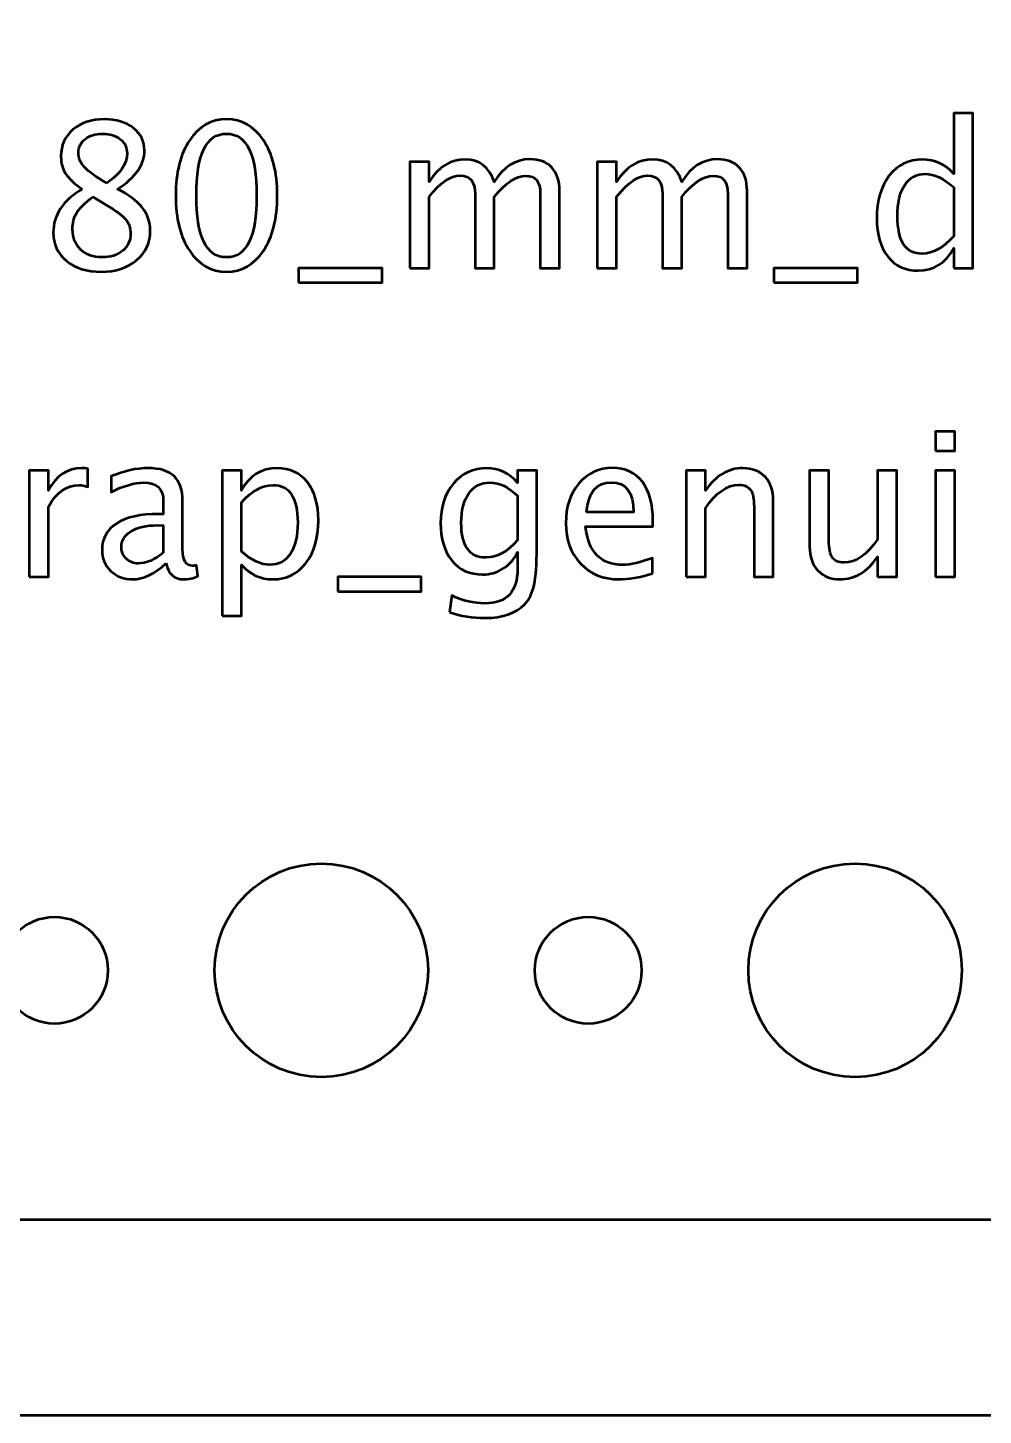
# Model space of a CAD drawing. Header units: centimetres. Extents: x -87 to 69, y -70 to 88.
# Drawn here: x -46.575 to -43.89, y -70.25 to -66.352 of the extents above; entities that cross this region are included whole.
import ezdxf

# ---------------------------------------------------------------- set-up
doc = ezdxf.new("R2010")
doc.units = ezdxf.units.CM
doc.header["$MEASUREMENT"] = 0
doc.layers.add('Layer 1', color=7, linetype='Continuous')

msp = doc.modelspace()

# ---------------------------------------------------------------- linework, layer by layer
at = {"layer": 'Layer 1', "lineweight": 53}
for centre, major_axis in [((-45.74999, -69.00001), (0, 0.30001)), ((-44.24999, -69.00001), (0, 0.30001)), ((-46.5, -69), (0, 0.15)), ((-45, -69), (0, 0.15))]:
    msp.add_ellipse(centre, major_axis=major_axis, ratio=1, dxfattribs=at)
msp.add_open_spline([(-68, -69.75), (-68, -69.75), (-68, -20.25), (-68, -20.25), (-68, -20.25), (-68, -19.97386), (-67.77614, -19.75), (-67.5, -19.75), (-67.5, -19.75), (-67.5, -19.75), (-22.5, -19.75), (-22.5, -19.75), (-22.5, -19.75), (-22.22386, -19.75), (-22, -19.97386), (-22, -20.25), (-22, -20.25), (-22, -20.25), (-22, -69.75), (-22, -69.75), (-22, -69.75), (-22, -70.02614), (-22.22386, -70.25), (-22.5, -70.25), (-22.5, -70.25), (-22.5, -70.25), (-67.5, -70.25), (-67.5, -70.25), (-67.5, -70.25), (-67.77614, -70.25), (-68, -70.02614), (-68, -69.75)], degree=3, knots=[0, 0, 0, 0, 0.1111111, 0.1111111, 0.1111111, 0.1111111, 0.2222222, 0.2222222, 0.2222222, 0.2222222, 0.3333333, 0.3333333, 0.3333333, 0.3333333, 0.4444444, 0.4444444, 0.4444444, 0.4444444, 0.5555556, 0.5555556, 0.5555556, 0.5555556, 0.6666667, 0.6666667, 0.6666667, 0.6666667, 0.7777778, 0.7777778, 0.7777778, 0.7777778, 1, 1, 1, 1], dxfattribs=at)
at = {"layer": 'Layer 1', "color": 4, "lineweight": 53}
msp.add_open_spline([(-67.45, -69.2), (-67.45, -69.2), (-67.45, -20.8), (-67.45, -20.8), (-67.45, -20.8), (-67.45, -20.52386), (-67.22614, -20.3), (-66.95, -20.3), (-66.95, -20.3), (-66.95, -20.3), (-23.05, -20.3), (-23.05, -20.3), (-23.05, -20.3), (-22.77386, -20.3), (-22.55, -20.52386), (-22.55, -20.8), (-22.55, -20.8), (-22.55, -20.8), (-22.55, -69.2), (-22.55, -69.2), (-22.55, -69.2), (-22.55, -69.47614), (-22.77386, -69.7), (-23.05, -69.7), (-23.05, -69.7), (-23.05, -69.7), (-66.95, -69.7), (-66.95, -69.7), (-66.95, -69.7), (-67.22614, -69.7), (-67.45, -69.47614), (-67.45, -69.2)], degree=3, knots=[0, 0, 0, 0, 0.1111111, 0.1111111, 0.1111111, 0.1111111, 0.2222222, 0.2222222, 0.2222222, 0.2222222, 0.3333333, 0.3333333, 0.3333333, 0.3333333, 0.4444444, 0.4444444, 0.4444444, 0.4444444, 0.5555556, 0.5555556, 0.5555556, 0.5555556, 0.6666667, 0.6666667, 0.6666667, 0.6666667, 0.7777778, 0.7777778, 0.7777778, 0.7777778, 1, 1, 1, 1], dxfattribs=at)
at = {"layer": 'Layer 1', "color": 5, "lineweight": 53}
for points, knots in [([(-46.42201, -66.80526), (-46.4444, -66.78965), (-46.46001, -66.77516), (-46.46876, -66.76171), (-46.46876, -66.76171), (-46.47751, -66.74835), (-46.48184, -66.73217), (-46.48184, -66.71326), (-46.48184, -66.71326), (-46.48184, -66.6824), (-46.47055, -66.65729), (-46.44807, -66.638), (-46.44807, -66.638), (-46.42549, -66.61872), (-46.39604, -66.60912), (-46.35973, -66.60912), (-46.35973, -66.60912), (-46.32624, -66.60912), (-46.29905, -66.6173), (-46.27826, -66.63367), (-46.27826, -66.63367), (-46.25747, -66.64995), (-46.24703, -66.67121), (-46.24703, -66.69727), (-46.24703, -66.69727), (-46.24703, -66.73678), (-46.27234, -66.77281), (-46.32286, -66.80526), (-46.32286, -66.80526), (-46.26143, -66.83537), (-46.23066, -66.87422), (-46.23066, -66.92182), (-46.23066, -66.92182), (-46.23066, -66.95578), (-46.24355, -66.98353), (-46.26923, -67.00517), (-46.26923, -67.00517), (-46.29492, -67.02671), (-46.32794, -67.03753), (-46.36839, -67.03753), (-46.36839, -67.03753), (-46.40874, -67.03753), (-46.44129, -67.02737), (-46.46613, -67.00705), (-46.46613, -67.00705), (-46.49087, -66.98682), (-46.50329, -66.96011), (-46.50329, -66.92709), (-46.50329, -66.92709), (-46.50329, -66.87817), (-46.4762, -66.83762), (-46.42201, -66.80526)], [0, 0, 0, 0, 0.0714286, 0.0714286, 0.0714286, 0.0714286, 0.1428571, 0.1428571, 0.1428571, 0.1428571, 0.2142857, 0.2142857, 0.2142857, 0.2142857, 0.2857143, 0.2857143, 0.2857143, 0.2857143, 0.3571429, 0.3571429, 0.3571429, 0.3571429, 0.4285714, 0.4285714, 0.4285714, 0.4285714, 0.5, 0.5, 0.5, 0.5, 0.5714286, 0.5714286, 0.5714286, 0.5714286, 0.6428571, 0.6428571, 0.6428571, 0.6428571, 0.7142857, 0.7142857, 0.7142857, 0.7142857, 0.7857143, 0.7857143, 0.7857143, 0.7857143, 0.8571429, 0.8571429, 0.8571429, 0.8571429, 1, 1, 1, 1]), ([(-46.01656, -67.03753), (-46.05936, -67.03753), (-46.09389, -67.01787), (-46.12004, -66.97864), (-46.12004, -66.97864), (-46.14628, -66.93941), (-46.15936, -66.88767), (-46.15936, -66.82332), (-46.15936, -66.82332), (-46.15936, -66.75898), (-46.14628, -66.70724), (-46.12004, -66.66801), (-46.12004, -66.66801), (-46.09389, -66.62878), (-46.05936, -66.60912), (-46.01656, -66.60912), (-46.01656, -66.60912), (-45.97357, -66.60912), (-45.93904, -66.62869), (-45.91289, -66.66782), (-45.91289, -66.66782), (-45.88683, -66.70696), (-45.87375, -66.75879), (-45.87375, -66.82332), (-45.87375, -66.82332), (-45.87375, -66.88767), (-45.88683, -66.93941), (-45.91289, -66.97864), (-45.91289, -66.97864), (-45.93904, -67.01787), (-45.97357, -67.03753), (-46.01656, -67.03753)], [0, 0, 0, 0, 0.1111111, 0.1111111, 0.1111111, 0.1111111, 0.2222222, 0.2222222, 0.2222222, 0.2222222, 0.3333333, 0.3333333, 0.3333333, 0.3333333, 0.4444444, 0.4444444, 0.4444444, 0.4444444, 0.5555556, 0.5555556, 0.5555556, 0.5555556, 0.6666667, 0.6666667, 0.6666667, 0.6666667, 0.7777778, 0.7777778, 0.7777778, 0.7777778, 1, 1, 1, 1]), ([(-43.97291, -67.02737), (-43.97291, -67.02737), (-43.97291, -66.97121), (-43.97291, -66.97121), (-43.97291, -66.97121), (-43.99502, -67.01316), (-44.02832, -67.03414), (-44.07282, -67.03414), (-44.07282, -67.03414), (-44.10894, -67.03414), (-44.13735, -67.02107), (-44.15805, -66.99482), (-44.15805, -66.99482), (-44.17874, -66.96857), (-44.18909, -66.93273), (-44.18909, -66.88729), (-44.18909, -66.88729), (-44.18909, -66.83762), (-44.17733, -66.79764), (-44.15391, -66.76735), (-44.15391, -66.76735), (-44.13039, -66.73715), (-44.09953, -66.72201), (-44.06124, -66.72201), (-44.06124, -66.72201), (-44.02578, -66.72201), (-43.99624, -66.73555), (-43.97291, -66.76274), (-43.97291, -66.76274), (-43.97291, -66.76274), (-43.97291, -66.59219), (-43.97291, -66.59219), (-43.97291, -66.59219), (-43.97291, -66.59219), (-43.91872, -66.59219), (-43.91872, -66.59219), (-43.91872, -66.59219), (-43.91872, -66.59219), (-43.91872, -67.02737), (-43.91872, -67.02737), (-43.91872, -67.02737), (-43.91872, -67.02737), (-43.97291, -67.02737), (-43.97291, -67.02737)], [0, 0, 0, 0, 0.0833333, 0.0833333, 0.0833333, 0.0833333, 0.1666667, 0.1666667, 0.1666667, 0.1666667, 0.25, 0.25, 0.25, 0.25, 0.3333333, 0.3333333, 0.3333333, 0.3333333, 0.4166667, 0.4166667, 0.4166667, 0.4166667, 0.5, 0.5, 0.5, 0.5, 0.5833333, 0.5833333, 0.5833333, 0.5833333, 0.6666667, 0.6666667, 0.6666667, 0.6666667, 0.75, 0.75, 0.75, 0.75, 0.8333333, 0.8333333, 0.8333333, 0.8333333, 1, 1, 1, 1]), ([(-46.35315, -66.78824), (-46.31514, -66.76312), (-46.29614, -66.73527), (-46.29614, -66.70451), (-46.29614, -66.70451), (-46.29614, -66.68805), (-46.30254, -66.67488), (-46.31524, -66.66481), (-46.31524, -66.66481), (-46.32803, -66.65475), (-46.34468, -66.64976), (-46.36528, -66.64976), (-46.36528, -66.64976), (-46.38523, -66.64976), (-46.4015, -66.65465), (-46.41401, -66.66453), (-46.41401, -66.66453), (-46.42652, -66.67441), (-46.43273, -66.68711), (-46.43273, -66.70282), (-46.43273, -66.70282), (-46.43273, -66.71806), (-46.42709, -66.73179), (-46.4158, -66.74402), (-46.4158, -66.74402), (-46.40451, -66.75616), (-46.38363, -66.77093), (-46.35315, -66.78824)], [0, 0, 0, 0, 0.125, 0.125, 0.125, 0.125, 0.25, 0.25, 0.25, 0.25, 0.375, 0.375, 0.375, 0.375, 0.5, 0.5, 0.5, 0.5, 0.625, 0.625, 0.625, 0.625, 0.75, 0.75, 0.75, 0.75, 1, 1, 1, 1]), ([(-46.01665, -66.99689), (-45.96011, -66.99689), (-45.93189, -66.93904), (-45.93189, -66.82332), (-45.93189, -66.82332), (-45.93189, -66.70761), (-45.96011, -66.64976), (-46.01665, -66.64976), (-46.01665, -66.64976), (-46.073, -66.64976), (-46.10122, -66.70761), (-46.10122, -66.82332), (-46.10122, -66.82332), (-46.10122, -66.93904), (-46.073, -66.99689), (-46.01665, -66.99689)], [0, 0, 0, 0, 0.2, 0.2, 0.2, 0.2, 0.4, 0.4, 0.4, 0.4, 0.6, 0.6, 0.6, 0.6, 1, 1, 1, 1]), ([(-45.5016, -67.02737), (-45.5016, -67.02737), (-45.5016, -66.72822), (-45.5016, -66.72822), (-45.5016, -66.72822), (-45.5016, -66.72822), (-45.44742, -66.72822), (-45.44742, -66.72822), (-45.44742, -66.72822), (-45.44742, -66.72822), (-45.44742, -66.78475), (-45.44742, -66.78475), (-45.44742, -66.78475), (-45.42098, -66.74289), (-45.38712, -66.72201), (-45.34563, -66.72201), (-45.34563, -66.72201), (-45.30565, -66.72201), (-45.27846, -66.74289), (-45.26397, -66.78475), (-45.26397, -66.78475), (-45.23829, -66.74252), (-45.2048, -66.72144), (-45.16369, -66.72144), (-45.16369, -66.72144), (-45.13745, -66.72144), (-45.11703, -66.72916), (-45.10245, -66.74468), (-45.10245, -66.74468), (-45.08787, -66.7602), (-45.08053, -66.78193), (-45.08053, -66.80987), (-45.08053, -66.80987), (-45.08053, -66.80987), (-45.08053, -67.02737), (-45.08053, -67.02737), (-45.08053, -67.02737), (-45.08053, -67.02737), (-45.13472, -67.02737), (-45.13472, -67.02737), (-45.13472, -67.02737), (-45.13472, -67.02737), (-45.13472, -66.81881), (-45.13472, -66.81881), (-45.13472, -66.81881), (-45.13472, -66.78475), (-45.14826, -66.76773), (-45.17536, -66.76773), (-45.17536, -66.76773), (-45.20349, -66.76773), (-45.23302, -66.78758), (-45.26397, -66.82737), (-45.26397, -66.82737), (-45.26397, -66.82737), (-45.26397, -67.02737), (-45.26397, -67.02737), (-45.26397, -67.02737), (-45.26397, -67.02737), (-45.31816, -67.02737), (-45.31816, -67.02737), (-45.31816, -67.02737), (-45.31816, -67.02737), (-45.31816, -66.81862), (-45.31816, -66.81862), (-45.31816, -66.81862), (-45.31816, -66.78428), (-45.3319, -66.76716), (-45.35946, -66.76716), (-45.35946, -66.76716), (-45.38683, -66.76716), (-45.41619, -66.78711), (-45.44742, -66.82709), (-45.44742, -66.82709), (-45.44742, -66.82709), (-45.44742, -67.02737), (-45.44742, -67.02737), (-45.44742, -67.02737), (-45.44742, -67.02737), (-45.5016, -67.02737), (-45.5016, -67.02737)], [0, 0, 0, 0, 0.047619, 0.047619, 0.047619, 0.047619, 0.0952381, 0.0952381, 0.0952381, 0.0952381, 0.1428571, 0.1428571, 0.1428571, 0.1428571, 0.1904762, 0.1904762, 0.1904762, 0.1904762, 0.2380952, 0.2380952, 0.2380952, 0.2380952, 0.2857143, 0.2857143, 0.2857143, 0.2857143, 0.3333333, 0.3333333, 0.3333333, 0.3333333, 0.3809524, 0.3809524, 0.3809524, 0.3809524, 0.4285714, 0.4285714, 0.4285714, 0.4285714, 0.4761905, 0.4761905, 0.4761905, 0.4761905, 0.5238095, 0.5238095, 0.5238095, 0.5238095, 0.5714286, 0.5714286, 0.5714286, 0.5714286, 0.6190476, 0.6190476, 0.6190476, 0.6190476, 0.6666667, 0.6666667, 0.6666667, 0.6666667, 0.7142857, 0.7142857, 0.7142857, 0.7142857, 0.7619048, 0.7619048, 0.7619048, 0.7619048, 0.8095238, 0.8095238, 0.8095238, 0.8095238, 0.8571429, 0.8571429, 0.8571429, 0.8571429, 0.9047619, 0.9047619, 0.9047619, 0.9047619, 1, 1, 1, 1]), ([(-44.9746, -67.02737), (-44.9746, -67.02737), (-44.9746, -66.72822), (-44.9746, -66.72822), (-44.9746, -66.72822), (-44.9746, -66.72822), (-44.92042, -66.72822), (-44.92042, -66.72822), (-44.92042, -66.72822), (-44.92042, -66.72822), (-44.92042, -66.78475), (-44.92042, -66.78475), (-44.92042, -66.78475), (-44.89398, -66.74289), (-44.86012, -66.72201), (-44.81863, -66.72201), (-44.81863, -66.72201), (-44.77865, -66.72201), (-44.75146, -66.74289), (-44.73697, -66.78475), (-44.73697, -66.78475), (-44.71129, -66.74252), (-44.6778, -66.72144), (-44.63669, -66.72144), (-44.63669, -66.72144), (-44.61045, -66.72144), (-44.59003, -66.72916), (-44.57545, -66.74468), (-44.57545, -66.74468), (-44.56087, -66.7602), (-44.55353, -66.78193), (-44.55353, -66.80987), (-44.55353, -66.80987), (-44.55353, -66.80987), (-44.55353, -67.02737), (-44.55353, -67.02737), (-44.55353, -67.02737), (-44.55353, -67.02737), (-44.60772, -67.02737), (-44.60772, -67.02737), (-44.60772, -67.02737), (-44.60772, -67.02737), (-44.60772, -66.81881), (-44.60772, -66.81881), (-44.60772, -66.81881), (-44.60772, -66.78475), (-44.62126, -66.76773), (-44.64836, -66.76773), (-44.64836, -66.76773), (-44.67649, -66.76773), (-44.70602, -66.78758), (-44.73697, -66.82737), (-44.73697, -66.82737), (-44.73697, -66.82737), (-44.73697, -67.02737), (-44.73697, -67.02737), (-44.73697, -67.02737), (-44.73697, -67.02737), (-44.79116, -67.02737), (-44.79116, -67.02737), (-44.79116, -67.02737), (-44.79116, -67.02737), (-44.79116, -66.81862), (-44.79116, -66.81862), (-44.79116, -66.81862), (-44.79116, -66.78428), (-44.8049, -66.76716), (-44.83246, -66.76716), (-44.83246, -66.76716), (-44.85983, -66.76716), (-44.88919, -66.78711), (-44.92042, -66.82709), (-44.92042, -66.82709), (-44.92042, -66.82709), (-44.92042, -67.02737), (-44.92042, -67.02737), (-44.92042, -67.02737), (-44.92042, -67.02737), (-44.9746, -67.02737), (-44.9746, -67.02737)], [0, 0, 0, 0, 0.047619, 0.047619, 0.047619, 0.047619, 0.0952381, 0.0952381, 0.0952381, 0.0952381, 0.1428571, 0.1428571, 0.1428571, 0.1428571, 0.1904762, 0.1904762, 0.1904762, 0.1904762, 0.2380952, 0.2380952, 0.2380952, 0.2380952, 0.2857143, 0.2857143, 0.2857143, 0.2857143, 0.3333333, 0.3333333, 0.3333333, 0.3333333, 0.3809524, 0.3809524, 0.3809524, 0.3809524, 0.4285714, 0.4285714, 0.4285714, 0.4285714, 0.4761905, 0.4761905, 0.4761905, 0.4761905, 0.5238095, 0.5238095, 0.5238095, 0.5238095, 0.5714286, 0.5714286, 0.5714286, 0.5714286, 0.6190476, 0.6190476, 0.6190476, 0.6190476, 0.6666667, 0.6666667, 0.6666667, 0.6666667, 0.7142857, 0.7142857, 0.7142857, 0.7142857, 0.7619048, 0.7619048, 0.7619048, 0.7619048, 0.8095238, 0.8095238, 0.8095238, 0.8095238, 0.8571429, 0.8571429, 0.8571429, 0.8571429, 0.9047619, 0.9047619, 0.9047619, 0.9047619, 1, 1, 1, 1]), ([(-43.97291, -66.79981), (-44.00104, -66.77507), (-44.02766, -66.76265), (-44.05287, -66.76265), (-44.05287, -66.76265), (-44.07771, -66.76265), (-44.0969, -66.773), (-44.11054, -66.79379), (-44.11054, -66.79379), (-44.12418, -66.81448), (-44.13095, -66.84383), (-44.13095, -66.88184), (-44.13095, -66.88184), (-44.13095, -66.95174), (-44.10781, -66.98673), (-44.06143, -66.98673), (-44.06143, -66.98673), (-44.03133, -66.98673), (-44.00179, -66.97027), (-43.97291, -66.93744), (-43.97291, -66.93744), (-43.97291, -66.93744), (-43.97291, -66.79981), (-43.97291, -66.79981)], [0, 0, 0, 0, 0.1428571, 0.1428571, 0.1428571, 0.1428571, 0.2857143, 0.2857143, 0.2857143, 0.2857143, 0.4285714, 0.4285714, 0.4285714, 0.4285714, 0.5714286, 0.5714286, 0.5714286, 0.5714286, 0.7142857, 0.7142857, 0.7142857, 0.7142857, 1, 1, 1, 1]), ([(-46.39247, -66.82728), (-46.41448, -66.84421), (-46.42944, -66.85898), (-46.43734, -66.87158), (-46.43734, -66.87158), (-46.44515, -66.88419), (-46.4491, -66.89981), (-46.4491, -66.91862), (-46.4491, -66.91862), (-46.4491, -66.94195), (-46.44158, -66.96086), (-46.42643, -66.97525), (-46.42643, -66.97525), (-46.41128, -66.98965), (-46.39143, -66.99689), (-46.36669, -66.99689), (-46.36669, -66.99689), (-46.34289, -66.99689), (-46.32351, -66.99078), (-46.30856, -66.97845), (-46.30856, -66.97845), (-46.2935, -66.96613), (-46.28598, -66.95014), (-46.28598, -66.93047), (-46.28598, -66.93047), (-46.28598, -66.91467), (-46.29059, -66.90122), (-46.2999, -66.89031), (-46.2999, -66.89031), (-46.30921, -66.87939), (-46.32718, -66.86603), (-46.35381, -66.85023), (-46.35381, -66.85023), (-46.35381, -66.85023), (-46.39247, -66.82728), (-46.39247, -66.82728)], [0, 0, 0, 0, 0.1, 0.1, 0.1, 0.1, 0.2, 0.2, 0.2, 0.2, 0.3, 0.3, 0.3, 0.3, 0.4, 0.4, 0.4, 0.4, 0.5, 0.5, 0.5, 0.5, 0.6, 0.6, 0.6, 0.6, 0.7, 0.7, 0.7, 0.7, 0.8, 0.8, 0.8, 0.8, 1, 1, 1, 1]), ([(-45.8143, -67.06801), (-45.8143, -67.06801), (-45.8143, -67.02737), (-45.8143, -67.02737), (-45.8143, -67.02737), (-45.8143, -67.02737), (-45.5795, -67.02737), (-45.5795, -67.02737), (-45.5795, -67.02737), (-45.5795, -67.02737), (-45.5795, -67.06801), (-45.5795, -67.06801), (-45.5795, -67.06801), (-45.5795, -67.06801), (-45.8143, -67.06801), (-45.8143, -67.06801)], [0, 0, 0, 0, 0.2, 0.2, 0.2, 0.2, 0.4, 0.4, 0.4, 0.4, 0.6, 0.6, 0.6, 0.6, 1, 1, 1, 1]), ([(-44.47808, -67.06801), (-44.47808, -67.06801), (-44.47808, -67.02737), (-44.47808, -67.02737), (-44.47808, -67.02737), (-44.47808, -67.02737), (-44.24328, -67.02737), (-44.24328, -67.02737), (-44.24328, -67.02737), (-44.24328, -67.02737), (-44.24328, -67.06801), (-44.24328, -67.06801), (-44.24328, -67.06801), (-44.24328, -67.06801), (-44.47808, -67.06801), (-44.47808, -67.06801)], [0, 0, 0, 0, 0.2, 0.2, 0.2, 0.2, 0.4, 0.4, 0.4, 0.4, 0.6, 0.6, 0.6, 0.6, 1, 1, 1, 1]), ([(-44.02414, -67.54082), (-44.02414, -67.54082), (-44.02414, -67.48663), (-44.02414, -67.48663), (-44.02414, -67.48663), (-44.02414, -67.48663), (-43.96996, -67.48663), (-43.96996, -67.48663), (-43.96996, -67.48663), (-43.96996, -67.48663), (-43.96996, -67.54082), (-43.96996, -67.54082), (-43.96996, -67.54082), (-43.96996, -67.54082), (-44.02414, -67.54082), (-44.02414, -67.54082)], [0, 0, 0, 0, 0.2, 0.2, 0.2, 0.2, 0.4, 0.4, 0.4, 0.4, 0.6, 0.6, 0.6, 0.6, 1, 1, 1, 1]), ([(-46.57127, -67.89472), (-46.57127, -67.89472), (-46.57127, -67.59557), (-46.57127, -67.59557), (-46.57127, -67.59557), (-46.57127, -67.59557), (-46.51709, -67.59557), (-46.51709, -67.59557), (-46.51709, -67.59557), (-46.51709, -67.59557), (-46.51709, -67.6521), (-46.51709, -67.6521), (-46.51709, -67.6521), (-46.49554, -67.61024), (-46.46431, -67.58936), (-46.4233, -67.58936), (-46.4233, -67.58936), (-46.41775, -67.58936), (-46.41191, -67.58983), (-46.40589, -67.59077), (-46.40589, -67.59077), (-46.40589, -67.59077), (-46.40589, -67.64147), (-46.40589, -67.64147), (-46.40589, -67.64147), (-46.4153, -67.63837), (-46.42358, -67.63677), (-46.43073, -67.63677), (-46.43073, -67.63677), (-46.46516, -67.63677), (-46.49395, -67.65709), (-46.51709, -67.69782), (-46.51709, -67.69782), (-46.51709, -67.69782), (-46.51709, -67.89472), (-46.51709, -67.89472), (-46.51709, -67.89472), (-46.51709, -67.89472), (-46.57127, -67.89472), (-46.57127, -67.89472)], [0, 0, 0, 0, 0.0909091, 0.0909091, 0.0909091, 0.0909091, 0.1818182, 0.1818182, 0.1818182, 0.1818182, 0.2727273, 0.2727273, 0.2727273, 0.2727273, 0.3636364, 0.3636364, 0.3636364, 0.3636364, 0.4545455, 0.4545455, 0.4545455, 0.4545455, 0.5454545, 0.5454545, 0.5454545, 0.5454545, 0.6363636, 0.6363636, 0.6363636, 0.6363636, 0.7272727, 0.7272727, 0.7272727, 0.7272727, 0.8181818, 0.8181818, 0.8181818, 0.8181818, 1, 1, 1, 1]), ([(-46.18614, -67.85662), (-46.21869, -67.88654), (-46.25001, -67.90149), (-46.28012, -67.90149), (-46.28012, -67.90149), (-46.30486, -67.90149), (-46.32546, -67.89378), (-46.34173, -67.87826), (-46.34173, -67.87826), (-46.3581, -67.86274), (-46.36629, -67.84317), (-46.36629, -67.81956), (-46.36629, -67.81956), (-46.36629, -67.78691), (-46.35255, -67.76179), (-46.32508, -67.7443), (-46.32508, -67.7443), (-46.29761, -67.7268), (-46.2582, -67.71805), (-46.20683, -67.71805), (-46.20683, -67.71805), (-46.20683, -67.71805), (-46.19413, -67.71805), (-46.19413, -67.71805), (-46.19413, -67.71805), (-46.19413, -67.71805), (-46.19413, -67.68202), (-46.19413, -67.68202), (-46.19413, -67.68202), (-46.19413, -67.64731), (-46.2122, -67.63), (-46.24841, -67.63), (-46.24841, -67.63), (-46.27645, -67.63), (-46.30712, -67.63884), (-46.34032, -67.65653), (-46.34032, -67.65653), (-46.34032, -67.65653), (-46.34032, -67.61194), (-46.34032, -67.61194), (-46.34032, -67.61194), (-46.30382, -67.59688), (-46.26939, -67.58936), (-46.23713, -67.58936), (-46.23713, -67.58936), (-46.20392, -67.58936), (-46.17936, -67.59688), (-46.16365, -67.61203), (-46.16365, -67.61203), (-46.14785, -67.62718), (-46.13995, -67.65051), (-46.13995, -67.68202), (-46.13995, -67.68202), (-46.13995, -67.68202), (-46.13995, -67.8172), (-46.13995, -67.8172), (-46.13995, -67.8172), (-46.13995, -67.84815), (-46.13045, -67.86368), (-46.11135, -67.86368), (-46.11135, -67.86368), (-46.109, -67.86368), (-46.10552, -67.8633), (-46.10091, -67.86255), (-46.10091, -67.86255), (-46.10091, -67.86255), (-46.09705, -67.89265), (-46.09705, -67.89265), (-46.09705, -67.89265), (-46.10937, -67.89858), (-46.12292, -67.90149), (-46.13778, -67.90149), (-46.13778, -67.90149), (-46.16309, -67.90149), (-46.17918, -67.88654), (-46.18614, -67.85662)], [0, 0, 0, 0, 0.05, 0.05, 0.05, 0.05, 0.1, 0.1, 0.1, 0.1, 0.15, 0.15, 0.15, 0.15, 0.2, 0.2, 0.2, 0.2, 0.25, 0.25, 0.25, 0.25, 0.3, 0.3, 0.3, 0.3, 0.35, 0.35, 0.35, 0.35, 0.4, 0.4, 0.4, 0.4, 0.45, 0.45, 0.45, 0.45, 0.5, 0.5, 0.5, 0.5, 0.55, 0.55, 0.55, 0.55, 0.6, 0.6, 0.6, 0.6, 0.65, 0.65, 0.65, 0.65, 0.7, 0.7, 0.7, 0.7, 0.75, 0.75, 0.75, 0.75, 0.8, 0.8, 0.8, 0.8, 0.85, 0.85, 0.85, 0.85, 0.9, 0.9, 0.9, 0.9, 1, 1, 1, 1]), ([(-46.02866, -68.00366), (-46.02866, -68.00366), (-46.02866, -67.59557), (-46.02866, -67.59557), (-46.02866, -67.59557), (-46.02866, -67.59557), (-45.97448, -67.59557), (-45.97448, -67.59557), (-45.97448, -67.59557), (-45.97448, -67.59557), (-45.97448, -67.6521), (-45.97448, -67.6521), (-45.97448, -67.6521), (-45.95228, -67.61024), (-45.91888, -67.58936), (-45.87438, -67.58936), (-45.87438, -67.58936), (-45.83835, -67.58936), (-45.81004, -67.60243), (-45.78934, -67.62868), (-45.78934, -67.62868), (-45.76865, -67.65493), (-45.7583, -67.69077), (-45.7583, -67.73621), (-45.7583, -67.73621), (-45.7583, -67.78569), (-45.77006, -67.82567), (-45.79348, -67.85596), (-45.79348, -67.85596), (-45.8169, -67.88635), (-45.84776, -67.90149), (-45.88595, -67.90149), (-45.88595, -67.90149), (-45.92142, -67.90149), (-45.95096, -67.88795), (-45.97448, -67.86076), (-45.97448, -67.86076), (-45.97448, -67.86076), (-45.97448, -68.00366), (-45.97448, -68.00366), (-45.97448, -68.00366), (-45.97448, -68.00366), (-46.02866, -68.00366), (-46.02866, -68.00366)], [0, 0, 0, 0, 0.0833333, 0.0833333, 0.0833333, 0.0833333, 0.1666667, 0.1666667, 0.1666667, 0.1666667, 0.25, 0.25, 0.25, 0.25, 0.3333333, 0.3333333, 0.3333333, 0.3333333, 0.4166667, 0.4166667, 0.4166667, 0.4166667, 0.5, 0.5, 0.5, 0.5, 0.5833333, 0.5833333, 0.5833333, 0.5833333, 0.6666667, 0.6666667, 0.6666667, 0.6666667, 0.75, 0.75, 0.75, 0.75, 0.8333333, 0.8333333, 0.8333333, 0.8333333, 1, 1, 1, 1]), ([(-45.39009, -67.99406), (-45.39009, -67.99406), (-45.3837, -67.94721), (-45.3837, -67.94721), (-45.3837, -67.94721), (-45.35228, -67.96189), (-45.32114, -67.96923), (-45.29038, -67.96923), (-45.29038, -67.96923), (-45.22932, -67.96923), (-45.19875, -67.93686), (-45.19875, -67.87224), (-45.19875, -67.87224), (-45.19875, -67.87224), (-45.19875, -67.8252), (-45.19875, -67.8252), (-45.19875, -67.8252), (-45.20816, -67.84505), (-45.22152, -67.86038), (-45.23892, -67.87139), (-45.23892, -67.87139), (-45.25632, -67.8824), (-45.2757, -67.88795), (-45.29706, -67.88795), (-45.29706, -67.88795), (-45.33327, -67.88795), (-45.36197, -67.87496), (-45.38313, -67.849), (-45.38313, -67.849), (-45.4043, -67.82304), (-45.41493, -67.78785), (-45.41493, -67.74345), (-45.41493, -67.74345), (-45.41493, -67.69801), (-45.40289, -67.66095), (-45.37881, -67.63226), (-45.37881, -67.63226), (-45.35463, -67.60366), (-45.32349, -67.58936), (-45.2852, -67.58936), (-45.2852, -67.58936), (-45.25171, -67.58936), (-45.22283, -67.6029), (-45.19875, -67.63009), (-45.19875, -67.63009), (-45.19875, -67.63009), (-45.19875, -67.59557), (-45.19875, -67.59557), (-45.19875, -67.59557), (-45.19875, -67.59557), (-45.14456, -67.59557), (-45.14456, -67.59557), (-45.14456, -67.59557), (-45.14456, -67.59557), (-45.14456, -67.81306), (-45.14456, -67.81306), (-45.14456, -67.81306), (-45.14456, -67.85982), (-45.14701, -67.89444), (-45.1519, -67.91692), (-45.1519, -67.91692), (-45.1567, -67.9394), (-45.16592, -67.95784), (-45.17928, -67.97214), (-45.17928, -67.97214), (-45.20298, -67.99726), (-45.24005, -68.00987), (-45.29038, -68.00987), (-45.29038, -68.00987), (-45.3249, -68.00987), (-45.35811, -68.0046), (-45.39009, -67.99406)], [0, 0, 0, 0, 0.0526316, 0.0526316, 0.0526316, 0.0526316, 0.1052632, 0.1052632, 0.1052632, 0.1052632, 0.1578947, 0.1578947, 0.1578947, 0.1578947, 0.2105263, 0.2105263, 0.2105263, 0.2105263, 0.2631579, 0.2631579, 0.2631579, 0.2631579, 0.3157895, 0.3157895, 0.3157895, 0.3157895, 0.3684211, 0.3684211, 0.3684211, 0.3684211, 0.4210526, 0.4210526, 0.4210526, 0.4210526, 0.4736842, 0.4736842, 0.4736842, 0.4736842, 0.5263158, 0.5263158, 0.5263158, 0.5263158, 0.5789474, 0.5789474, 0.5789474, 0.5789474, 0.6315789, 0.6315789, 0.6315789, 0.6315789, 0.6842105, 0.6842105, 0.6842105, 0.6842105, 0.7368421, 0.7368421, 0.7368421, 0.7368421, 0.7894737, 0.7894737, 0.7894737, 0.7894737, 0.8421053, 0.8421053, 0.8421053, 0.8421053, 0.8947368, 0.8947368, 0.8947368, 0.8947368, 1, 1, 1, 1]), ([(-44.81973, -67.88512), (-44.85613, -67.89604), (-44.88727, -67.90149), (-44.91324, -67.90149), (-44.91324, -67.90149), (-44.95754, -67.90149), (-44.99357, -67.88682), (-45.02133, -67.85756), (-45.02133, -67.85756), (-45.04908, -67.8283), (-45.063, -67.79039), (-45.063, -67.74373), (-45.063, -67.74373), (-45.063, -67.69848), (-45.05077, -67.66132), (-45.02622, -67.63226), (-45.02622, -67.63226), (-45.00166, -67.60328), (-44.97024, -67.58879), (-44.93196, -67.58879), (-44.93196, -67.58879), (-44.89574, -67.58879), (-44.8677, -67.60168), (-44.84795, -67.62746), (-44.84795, -67.62746), (-44.82819, -67.65323), (-44.81832, -67.68973), (-44.81832, -67.73705), (-44.81832, -67.73705), (-44.81832, -67.73705), (-44.8186, -67.75361), (-44.8186, -67.75361), (-44.8186, -67.75361), (-44.8186, -67.75361), (-45.00769, -67.75361), (-45.00769, -67.75361), (-45.00769, -67.75361), (-44.99978, -67.82511), (-44.96488, -67.86085), (-44.90308, -67.86085), (-44.90308, -67.86085), (-44.8804, -67.86085), (-44.85265, -67.85446), (-44.81973, -67.84166), (-44.81973, -67.84166), (-44.81973, -67.84166), (-44.81973, -67.88512), (-44.81973, -67.88512)], [0, 0, 0, 0, 0.0769231, 0.0769231, 0.0769231, 0.0769231, 0.1538462, 0.1538462, 0.1538462, 0.1538462, 0.2307692, 0.2307692, 0.2307692, 0.2307692, 0.3076923, 0.3076923, 0.3076923, 0.3076923, 0.3846154, 0.3846154, 0.3846154, 0.3846154, 0.4615385, 0.4615385, 0.4615385, 0.4615385, 0.5384615, 0.5384615, 0.5384615, 0.5384615, 0.6153846, 0.6153846, 0.6153846, 0.6153846, 0.6923077, 0.6923077, 0.6923077, 0.6923077, 0.7692308, 0.7692308, 0.7692308, 0.7692308, 0.8461538, 0.8461538, 0.8461538, 0.8461538, 1, 1, 1, 1]), ([(-44.7248, -67.89472), (-44.7248, -67.89472), (-44.7248, -67.59557), (-44.7248, -67.59557), (-44.7248, -67.59557), (-44.7248, -67.59557), (-44.67062, -67.59557), (-44.67062, -67.59557), (-44.67062, -67.59557), (-44.67062, -67.59557), (-44.67062, -67.6521), (-44.67062, -67.6521), (-44.67062, -67.6521), (-44.64193, -67.61024), (-44.60674, -67.58936), (-44.56516, -67.58936), (-44.56516, -67.58936), (-44.53901, -67.58936), (-44.51822, -67.59754), (-44.50288, -67.61401), (-44.50288, -67.61401), (-44.48755, -67.63037), (-44.47984, -67.65248), (-44.47984, -67.68014), (-44.47984, -67.68014), (-44.47984, -67.68014), (-44.47984, -67.89472), (-44.47984, -67.89472), (-44.47984, -67.89472), (-44.47984, -67.89472), (-44.53402, -67.89472), (-44.53402, -67.89472), (-44.53402, -67.89472), (-44.53402, -67.89472), (-44.53402, -67.69782), (-44.53402, -67.69782), (-44.53402, -67.69782), (-44.53402, -67.67562), (-44.53732, -67.65982), (-44.54381, -67.65041), (-44.54381, -67.65041), (-44.55039, -67.64091), (-44.56121, -67.63621), (-44.57636, -67.63621), (-44.57636, -67.63621), (-44.60966, -67.63621), (-44.64108, -67.65794), (-44.67062, -67.7014), (-44.67062, -67.7014), (-44.67062, -67.7014), (-44.67062, -67.89472), (-44.67062, -67.89472), (-44.67062, -67.89472), (-44.67062, -67.89472), (-44.7248, -67.89472), (-44.7248, -67.89472)], [0, 0, 0, 0, 0.0666667, 0.0666667, 0.0666667, 0.0666667, 0.1333333, 0.1333333, 0.1333333, 0.1333333, 0.2, 0.2, 0.2, 0.2, 0.2666667, 0.2666667, 0.2666667, 0.2666667, 0.3333333, 0.3333333, 0.3333333, 0.3333333, 0.4, 0.4, 0.4, 0.4, 0.4666667, 0.4666667, 0.4666667, 0.4666667, 0.5333333, 0.5333333, 0.5333333, 0.5333333, 0.6, 0.6, 0.6, 0.6, 0.6666667, 0.6666667, 0.6666667, 0.6666667, 0.7333333, 0.7333333, 0.7333333, 0.7333333, 0.8, 0.8, 0.8, 0.8, 0.8666667, 0.8666667, 0.8666667, 0.8666667, 1, 1, 1, 1]), ([(-45.19875, -67.79124), (-45.19875, -67.79124), (-45.19875, -67.66716), (-45.19875, -67.66716), (-45.19875, -67.66716), (-45.22264, -67.64242), (-45.2487, -67.63), (-45.27683, -67.63), (-45.27683, -67.63), (-45.30185, -67.63), (-45.32142, -67.63997), (-45.33553, -67.66001), (-45.33553, -67.66001), (-45.34974, -67.67995), (-45.35679, -67.7077), (-45.35679, -67.74307), (-45.35679, -67.74307), (-45.35679, -67.80808), (-45.33374, -67.84053), (-45.28755, -67.84053), (-45.28755, -67.84053), (-45.25613, -67.84053), (-45.2265, -67.82407), (-45.19875, -67.79124)], [0, 0, 0, 0, 0.1428571, 0.1428571, 0.1428571, 0.1428571, 0.2857143, 0.2857143, 0.2857143, 0.2857143, 0.4285714, 0.4285714, 0.4285714, 0.4285714, 0.5714286, 0.5714286, 0.5714286, 0.5714286, 0.7142857, 0.7142857, 0.7142857, 0.7142857, 1, 1, 1, 1]), ([(-45.00486, -67.71297), (-45.00486, -67.71297), (-44.87278, -67.71297), (-44.87278, -67.71297), (-44.87278, -67.71297), (-44.87278, -67.65728), (-44.89357, -67.62943), (-44.93506, -67.62943), (-44.93506, -67.62943), (-44.97683, -67.62943), (-45.00007, -67.65728), (-45.00486, -67.71297)], [0, 0, 0, 0, 0.25, 0.25, 0.25, 0.25, 0.5, 0.5, 0.5, 0.5, 1, 1, 1, 1]), ([(-44.18708, -67.89472), (-44.18708, -67.89472), (-44.18708, -67.83846), (-44.18708, -67.83846), (-44.18708, -67.83846), (-44.21596, -67.88051), (-44.25105, -67.90149), (-44.29225, -67.90149), (-44.29225, -67.90149), (-44.31841, -67.90149), (-44.3392, -67.89331), (-44.35462, -67.87685), (-44.35462, -67.87685), (-44.37015, -67.86038), (-44.37786, -67.83828), (-44.37786, -67.81034), (-44.37786, -67.81034), (-44.37786, -67.81034), (-44.37786, -67.59557), (-44.37786, -67.59557), (-44.37786, -67.59557), (-44.37786, -67.59557), (-44.32367, -67.59557), (-44.32367, -67.59557), (-44.32367, -67.59557), (-44.32367, -67.59557), (-44.32367, -67.79265), (-44.32367, -67.79265), (-44.32367, -67.79265), (-44.32367, -67.81513), (-44.32038, -67.83103), (-44.31389, -67.84044), (-44.31389, -67.84044), (-44.30731, -67.84994), (-44.29639, -67.85464), (-44.28106, -67.85464), (-44.28106, -67.85464), (-44.24795, -67.85464), (-44.21652, -67.83291), (-44.18708, -67.78936), (-44.18708, -67.78936), (-44.18708, -67.78936), (-44.18708, -67.59557), (-44.18708, -67.59557), (-44.18708, -67.59557), (-44.18708, -67.59557), (-44.13289, -67.59557), (-44.13289, -67.59557), (-44.13289, -67.59557), (-44.13289, -67.59557), (-44.13289, -67.89472), (-44.13289, -67.89472), (-44.13289, -67.89472), (-44.13289, -67.89472), (-44.18708, -67.89472), (-44.18708, -67.89472)], [0, 0, 0, 0, 0.0666667, 0.0666667, 0.0666667, 0.0666667, 0.1333333, 0.1333333, 0.1333333, 0.1333333, 0.2, 0.2, 0.2, 0.2, 0.2666667, 0.2666667, 0.2666667, 0.2666667, 0.3333333, 0.3333333, 0.3333333, 0.3333333, 0.4, 0.4, 0.4, 0.4, 0.4666667, 0.4666667, 0.4666667, 0.4666667, 0.5333333, 0.5333333, 0.5333333, 0.5333333, 0.6, 0.6, 0.6, 0.6, 0.6666667, 0.6666667, 0.6666667, 0.6666667, 0.7333333, 0.7333333, 0.7333333, 0.7333333, 0.8, 0.8, 0.8, 0.8, 0.8666667, 0.8666667, 0.8666667, 0.8666667, 1, 1, 1, 1]), ([(-44.02414, -67.89472), (-44.02414, -67.89472), (-44.02414, -67.59557), (-44.02414, -67.59557), (-44.02414, -67.59557), (-44.02414, -67.59557), (-43.96996, -67.59557), (-43.96996, -67.59557), (-43.96996, -67.59557), (-43.96996, -67.59557), (-43.96996, -67.89472), (-43.96996, -67.89472), (-43.96996, -67.89472), (-43.96996, -67.89472), (-44.02414, -67.89472), (-44.02414, -67.89472)], [0, 0, 0, 0, 0.2, 0.2, 0.2, 0.2, 0.4, 0.4, 0.4, 0.4, 0.6, 0.6, 0.6, 0.6, 1, 1, 1, 1]), ([(-45.97448, -67.82341), (-45.94654, -67.84834), (-45.91991, -67.86085), (-45.89461, -67.86085), (-45.89461, -67.86085), (-45.86968, -67.86085), (-45.85039, -67.85041), (-45.83685, -67.82962), (-45.83685, -67.82962), (-45.82321, -67.80883), (-45.81643, -67.77957), (-45.81643, -67.74176), (-45.81643, -67.74176), (-45.81643, -67.67177), (-45.83958, -67.63677), (-45.88586, -67.63677), (-45.88586, -67.63677), (-45.91615, -67.63677), (-45.94569, -67.65314), (-45.97448, -67.68597), (-45.97448, -67.68597), (-45.97448, -67.68597), (-45.97448, -67.82341), (-45.97448, -67.82341)], [0, 0, 0, 0, 0.1428571, 0.1428571, 0.1428571, 0.1428571, 0.2857143, 0.2857143, 0.2857143, 0.2857143, 0.4285714, 0.4285714, 0.4285714, 0.4285714, 0.5714286, 0.5714286, 0.5714286, 0.5714286, 0.7142857, 0.7142857, 0.7142857, 0.7142857, 1, 1, 1, 1]), ([(-46.19413, -67.82708), (-46.19413, -67.82708), (-46.19413, -67.75022), (-46.19413, -67.75022), (-46.19413, -67.75022), (-46.19413, -67.75022), (-46.21154, -67.74966), (-46.21154, -67.74966), (-46.21154, -67.74966), (-46.24164, -67.74966), (-46.26591, -67.75521), (-46.28444, -67.76631), (-46.28444, -67.76631), (-46.30288, -67.7775), (-46.3121, -67.79227), (-46.3121, -67.81071), (-46.3121, -67.81071), (-46.3121, -67.8236), (-46.30749, -67.83451), (-46.29837, -67.84345), (-46.29837, -67.84345), (-46.28915, -67.85239), (-46.27795, -67.8569), (-46.26469, -67.8569), (-46.26469, -67.8569), (-46.24211, -67.8569), (-46.21859, -67.84693), (-46.19413, -67.82708)], [0, 0, 0, 0, 0.125, 0.125, 0.125, 0.125, 0.25, 0.25, 0.25, 0.25, 0.375, 0.375, 0.375, 0.375, 0.5, 0.5, 0.5, 0.5, 0.625, 0.625, 0.625, 0.625, 0.75, 0.75, 0.75, 0.75, 1, 1, 1, 1]), ([(-45.70392, -67.93536), (-45.70392, -67.93536), (-45.70392, -67.89472), (-45.70392, -67.89472), (-45.70392, -67.89472), (-45.70392, -67.89472), (-45.46912, -67.89472), (-45.46912, -67.89472), (-45.46912, -67.89472), (-45.46912, -67.89472), (-45.46912, -67.93536), (-45.46912, -67.93536), (-45.46912, -67.93536), (-45.46912, -67.93536), (-45.70392, -67.93536), (-45.70392, -67.93536)], [0, 0, 0, 0, 0.2, 0.2, 0.2, 0.2, 0.4, 0.4, 0.4, 0.4, 0.6, 0.6, 0.6, 0.6, 1, 1, 1, 1])]:
    msp.add_open_spline(points, degree=3, knots=knots, dxfattribs=at)

doc.saveas('drawing.dxf')
